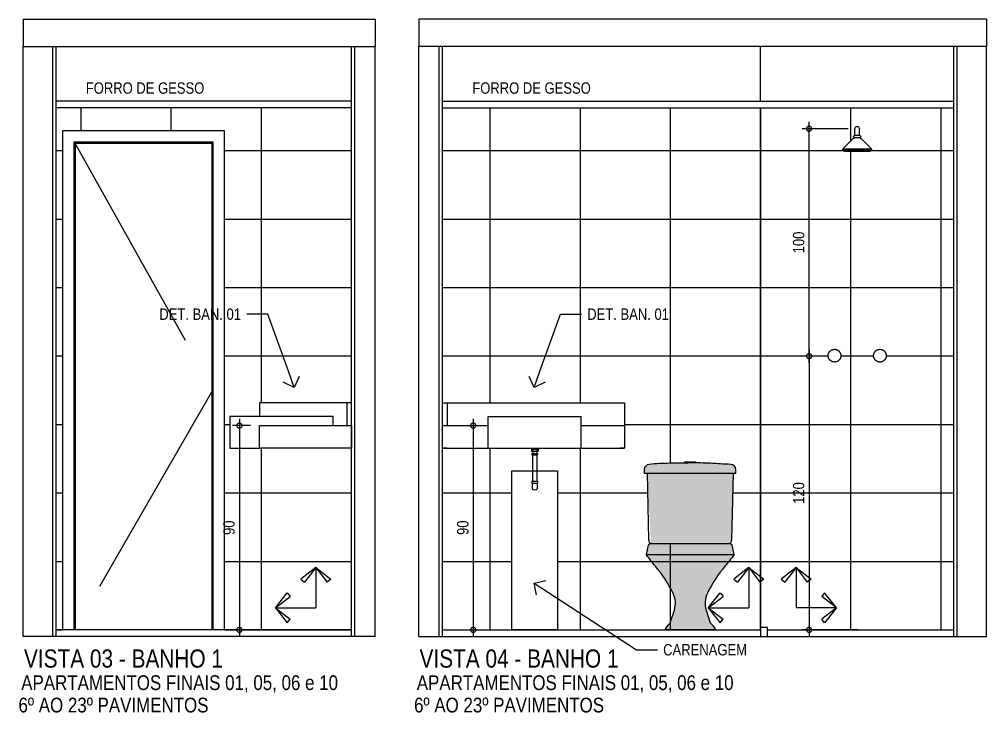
# Model space of a CAD drawing. Header units: metres. Extents: x 3 to 168, y -142 to 28.
# Drawn here: x 7.451 to 11.709, y -0.526 to 2.529 of the extents above; entities that cross this region are included whole.
import ezdxf
from ezdxf import colors
from ezdxf.entities.mleader import LeaderData, LeaderLine
from ezdxf.math import Vec2, Vec3

# ---------------------------------------------------------------- set-up
doc = ezdxf.new("R2010")
doc.units = ezdxf.units.M
doc.linetypes.add('DASHDOT', pattern=[1, 0.5, -0.25, 0, -0.25])
doc.linetypes.add('DASHEDX2', pattern=[1.5, 1, -0.5])
for name, color, linetype in [('AI-Marcenaria', 2, 'Continuous'), ('ARQ-ALV ACAB', 4, 'Continuous'), ('ARQ-ALV OSSO', 5, 'Continuous'), ('ARQ-AUX1', 1, 'Continuous'), ('ARQ-AUX2', 2, 'Continuous'), ('ARQ-CAX', 1, 'Continuous'), ('ARQ-CERÂMICA', 7, 'Continuous'), ('ARQ-DIM', 2, 'Continuous'), ('ARQ-PRJ', 7, 'DASHEDX2'), ('ARQ-SIM', 1, 'Continuous'), ('ARQ-TXT', 2, 'Continuous')]:
    doc.layers.add(name, color=color, linetype=linetype)
doc.styles.add('Adesa', font='ARIALN.TTF')
doc.dimstyles.new('ADESA 1-0025', dxfattribs={"dimtxt": 0.05, "dimasz": 0.045, "dimexe": 0.03, "dimexo": 0.04, "dimgap": 0.02, "dimtad": 1, "dimtoh": 1, "dimdec": 0, "dimlfac": 100, "dimzin": 4, "dimtxsty": 'Adesa', "dimblk": 'DOTSMALL', "dimcen": 1, "dimdle": 0.03, "dimclrd": 1, "dimclre": 1, "dimclrt": 256, "dimazin": 1, "dimtm": 1e-09, "dimtfac": 1, "dimtdec": 0, "dimtix": 1, "dimtmove": 2, "dimatfit": 0, "dimldrblk": 'DOTSMALL', "dimfxl": 0.8, "dimtvp": 2, "dimtolj": 1, "dimtzin": 0, "dimarcsym": 0})
pattern_1 = [(0, (10.7141, -0.16105), (0, 0.301625), [])]
pattern_2 = [(90, (10.7141, -0.16105), (-0.396875, 2e-17), [])]

# ---------------------------------------------------------------- blocks, each defined once
blk = doc.blocks.new('*U45')
for points in [[(0, 0), (0, 2.2), (-0.71, 2.2), (-0.71, 0)], [(-0.05, 0), (-0.05, 2.15), (-0.66, 2.15), (-0.66, 0)], [(-0.055, 0), (-0.055, 2.145), (-0.655, 2.145), (-0.655, 0)]]:
    blk.add_lwpolyline(points)
at = {"layer": 'ARQ-PRJ'}
blk.add_lwpolyline([(-0.05, 2.15), (-0.66, 1.0575), (-0.05, 0)], dxfattribs=at)
blk = doc.blocks.new('_Open90')
at = {"color": 0, "linetype": 'ByBlock', "lineweight": -2}
for p, q in [((0, 0), (-1, 0)), ((-0.5, 0.5), (0, 0)), ((0, 0), (-0.5, -0.5))]:
    blk.add_line(p, q, dxfattribs=at)
blk = doc.blocks.new('CP929_e')
h = blk.add_hatch(color=255)
h.dxf.hatch_style = 1
edge = h.paths.add_edge_path()
edge.add_line((-0.2008, 0.6911), (0.2008, 0.6911))
edge.add_line((0.2008, 0.6911), (0.2007, 0.706))
edge.add_arc((0.1775, 0.7059), 0.0232, 0.3738, 87.2297)
edge.add_arc((0.8026, 13.6236), 12.9097, 266.83094, 267.22967, ccw=False)
edge.add_arc((0.0251, -0.4194), 1.1548, 86.8309, 91.2023)
edge.add_arc((-0.2136, 10.9563), 10.2234, 270.68894, 271.20233, ccw=False)
edge.add_arc((-0.0771, -0.395), 1.1287, 90.6889, 95.2506)
edge.add_arc((-0.1791, 0.7056), 0.0234, 93.3635, 179.0318)
edge.add_line((-0.2025, 0.706), (-0.2026, 0.6928))
edge.add_line((-0.2026, 0.6928), (-0.2026, 0.6911))
edge.add_line((-0.2026, 0.6911), (-0.2008, 0.6911))
h = blk.add_hatch(color=255)
h.dxf.hatch_style = 1
h.paths.add_polyline_path([(0.19, 0.6911), (-0.19, 0.6911), (-0.183, 0.3966, 0.27163), (-0.1728, 0.38), (0.1728, 0.38, 0.27163), (0.183, 0.3966)])
edge = h.paths.add_edge_path()
edge.add_arc((0.1762, 0.3722), 0.0079, 11.5874, 90, ccw=False)
edge.add_line((0.1839, 0.3737), (0.1925, 0.3322))
edge.add_arc((0.19, 0.3317), 0.00247, -35.4858, 11.5874, ccw=False)
edge.add_arc((-0.451, 0.7887), 0.7897, 319.8958, 324.5139, ccw=False)
edge.add_arc((0.6061, -0.1016), 0.5923, 139.8961, 153.6351)
edge.add_arc((0.1638, 0.1176), 0.0987, 153.6351, 197.8396)
edge.add_line((0.0699, 0.0874), (0.0868, 0.0348))
edge.add_arc((0.1103, 0.0423), 0.0247, 197.8405, 235.7698)
edge.add_arc((0.0909, 0.0138), 0.00987, 34.0222, 55.7689, ccw=False)
edge.add_line((0.099, 0.0193), (0.1079, 0.0062))
edge.add_arc((0.1046, 0.0039), 0.00395, -90, 34.0313, ccw=False)
edge.add_line((0.1046, 0), (-0.1046, 0))
edge.add_arc((-0.1046, 0.0039), 0.00395, 145.9687, 270, ccw=False)
edge.add_line((-0.1079, 0.0062), (-0.099, 0.0193))
edge.add_arc((-0.0909, 0.0138), 0.00987, 124.2289, 145.9756, ccw=False)
edge.add_arc((-0.1103, 0.0423), 0.0247, 304.2311, 342.1604)
edge.add_line((-0.0868, 0.0348), (-0.0699, 0.0874))
edge.add_arc((-0.1638, 0.1176), 0.0987, 342.1604, 386.365)
edge.add_arc((-0.6061, -0.1016), 0.5923, 26.365, 40.1039)
edge.add_arc((0.451, 0.7887), 0.7897, 215.4858, 220.1038, ccw=False)
edge.add_arc((-0.19, 0.3317), 0.00247, 168.4116, 215.4849, ccw=False)
edge.add_line((-0.1925, 0.3322), (-0.1839, 0.3737))
edge.add_arc((-0.1762, 0.3722), 0.0079, 90, 168.4126, ccw=False)
edge.add_line((-0.1762, 0.38), (0.1762, 0.38))
edge = h.paths.add_edge_path()
edge.add_line((-0.19, 0.6911), (-0.183, 0.3966))
edge.add_arc((-0.1638, 0.3971), 0.0192, 181.3139, 242.1536)
edge = h.paths.add_edge_path()
edge.add_arc((-0.0018, -1.831), 2.5662, 89.9609, 93.9727)
edge.add_arc((-0.1782, 0.7056), 0.0234, 93.3635, 179.0318)
edge.add_line((-0.2016, 0.706), (-0.2017, 0.6928))
edge.add_arc((-0.1999, 0.6928), 0.00174, 180.2855, 270.6496)
edge.add_line((-0.1999, 0.6911), (-0.1971, 0.6911))
edge.add_line((-0.1971, 0.6911), (0.1971, 0.6911))
edge.add_line((0.1971, 0.6911), (0.1999, 0.6911))
edge.add_arc((0.1999, 0.6928), 0.00174, 269.3504, 359.7145)
edge.add_line((0.2017, 0.6928), (0.2016, 0.706))
edge.add_arc((0.1782, 0.7056), 0.0234, 0.9676, 86.6359)
edge.add_arc((0.0018, -1.8311), 2.5662, 86.0273, 90.0392)
for points in [[(-0.2008, 0.6911), (0.2008, 0.6911), (0.2007, 0.706, 0.398231), (0.1787, 0.729, -0.00174), (0.0889, 0.7337, 0.019076), (0.0009, 0.7352, -0.00224), (-0.0907, 0.7337, 0.019907), (-0.1804, 0.729, 0.39224), (-0.2025, 0.706), (-0.2026, 0.6928), (-0.2026, 0.6911)], [(0.1762, 0.38, -0.356146), (0.1839, 0.3737), (0.1925, 0.3322, -0.208334), (0.1921, 0.3302, -0.020153), (0.1531, 0.2799, 0.060019), (0.0754, 0.1614, 0.195307), (0.0699, 0.0874), (0.0868, 0.0348, 0.167025), (0.0964, 0.0219, -0.095174), (0.099, 0.0193), (0.1079, 0.0062, -0.601047), (0.1046, 0), (-0.1046, 0, -0.601047), (-0.1079, 0.0062), (-0.099, 0.0193, -0.095174), (-0.0964, 0.0219, 0.167025), (-0.0868, 0.0348), (-0.0699, 0.0874, 0.195307), (-0.0754, 0.1614, 0.060019), (-0.1531, 0.2799, -0.020153), (-0.1921, 0.3302, -0.208334), (-0.1925, 0.3322), (-0.1839, 0.3737, -0.356146), (-0.1762, 0.38)]]:
    blk.add_lwpolyline(points, format="xyb", close=True)
at = {"ltscale": 0.016708}
blk.add_lwpolyline([(-0.0237, 0.7353), (-0.0237, 0.7386, -0.407176), (-0.0218, 0.7406, -0.006022), (0, 0.7409, -0.006022), (0.0218, 0.7406, -0.407176), (0.0237, 0.7386), (0.0237, 0.7352)], format="xyb", dxfattribs=at)
for points in [[(-0.19, 0.6911), (-0.183, 0.3966, 0.27188), (-0.1728, 0.38)], [(0.1728, 0.38, 0.27188), (0.183, 0.3966), (0.19, 0.6911)]]:
    blk.add_lwpolyline(points, format="xyb")
for points in [[(-0.19, 0.6911), (0.19, 0.6911)], [(-0.19, 0.3317), (0.19, 0.3317)]]:
    blk.add_lwpolyline(points)
at = {"linetype": 'DASHDOT', "ltscale": 6.24726e-05}
blk.add_lwpolyline([(0.0866, 0.1829), (0.0866, 0.1829)], dxfattribs=at)
blk = doc.blocks.new('MIST. CHUV.')
for points in [[(-0.128, 0), (-0.128, 0.0016), (-0.1277, 0.0037), (-0.1274, 0.0058), (-0.1269, 0.0079), (-0.1266, 0.0089), (-0.1262, 0.0099), (-0.1258, 0.0109), (-0.1254, 0.0118), (-0.1249, 0.0128), (-0.1244, 0.0137), (-0.1239, 0.0146), (-0.1233, 0.0155), (-0.1227, 0.0164), (-0.1221, 0.0172), (-0.1214, 0.0181), (-0.1207, 0.0189), (-0.12, 0.0196), (-0.1192, 0.0204), (-0.1184, 0.0211), (-0.1176, 0.0218), (-0.1159, 0.023), (-0.1141, 0.0242), (-0.1123, 0.0252), (-0.1113, 0.0256), (-0.1103, 0.026), (-0.1094, 0.0264), (-0.1083, 0.0267), (-0.1073, 0.027), (-0.1063, 0.0273), (-0.1053, 0.0275), (-0.1042, 0.0277), (-0.1032, 0.0278), (-0.1021, 0.0279), (-0.1011, 0.028), (-0.1, 0.028), (-0.0984, 0.028), (-0.0963, 0.0278), (-0.0942, 0.0274), (-0.0921, 0.0269), (-0.0911, 0.0266), (-0.0901, 0.0262), (-0.0891, 0.0258), (-0.0882, 0.0254), (-0.0872, 0.0249), (-0.0863, 0.0244), (-0.0854, 0.0239), (-0.0845, 0.0233), (-0.0836, 0.0227), (-0.0828, 0.0221), (-0.0819, 0.0214), (-0.0811, 0.0207), (-0.0804, 0.02), (-0.0796, 0.0192), (-0.0789, 0.0184), (-0.0782, 0.0176), (-0.077, 0.0159), (-0.0758, 0.0141), (-0.0748, 0.0123), (-0.0744, 0.0113), (-0.074, 0.0103), (-0.0736, 0.0094), (-0.0733, 0.0084), (-0.073, 0.0073), (-0.0727, 0.0063), (-0.0725, 0.0053), (-0.0723, 0.0042), (-0.0722, 0.0032), (-0.0721, 0.0021), (-0.072, 0.0011), (-0.072, 0), (-0.072, -0.0016), (-0.0722, -0.0037), (-0.0726, -0.0058), (-0.0731, -0.0079), (-0.0734, -0.0089), (-0.0738, -0.0099), (-0.0742, -0.0109), (-0.0746, -0.0118), (-0.0751, -0.0128), (-0.0756, -0.0137), (-0.0761, -0.0146), (-0.0767, -0.0155), (-0.0773, -0.0164), (-0.0779, -0.0172), (-0.0786, -0.0181), (-0.0793, -0.0189), (-0.08, -0.0196), (-0.0808, -0.0204), (-0.0816, -0.0211), (-0.0824, -0.0218), (-0.0841, -0.023), (-0.0859, -0.0242), (-0.0877, -0.0252), (-0.0887, -0.0256), (-0.0897, -0.026), (-0.0906, -0.0264), (-0.0916, -0.0267), (-0.0927, -0.027), (-0.0937, -0.0273), (-0.0947, -0.0275), (-0.0958, -0.0277), (-0.0968, -0.0278), (-0.0979, -0.0279), (-0.0989, -0.028), (-0.1, -0.028), (-0.1016, -0.028), (-0.1037, -0.0277), (-0.1058, -0.0274), (-0.1079, -0.0269), (-0.1089, -0.0266), (-0.1099, -0.0262), (-0.1109, -0.0258), (-0.1118, -0.0254), (-0.1128, -0.0249), (-0.1137, -0.0244), (-0.1146, -0.0239), (-0.1155, -0.0233), (-0.1164, -0.0227), (-0.1172, -0.0221), (-0.1181, -0.0214), (-0.1189, -0.0207), (-0.1196, -0.02), (-0.1204, -0.0192), (-0.1211, -0.0184), (-0.1218, -0.0176), (-0.123, -0.0159), (-0.1242, -0.0141), (-0.1252, -0.0123), (-0.1256, -0.0113), (-0.126, -0.0103), (-0.1264, -0.0094), (-0.1267, -0.0083), (-0.127, -0.0073), (-0.1273, -0.0063), (-0.1275, -0.0053), (-0.1277, -0.0042), (-0.1278, -0.0032), (-0.1279, -0.0021), (-0.128, -0.0011)], [(0.072, 0), (0.072, 0.0016), (0.0723, 0.0037), (0.0726, 0.0058), (0.0731, 0.0079), (0.0734, 0.0089), (0.0738, 0.0099), (0.0742, 0.0109), (0.0746, 0.0118), (0.0751, 0.0128), (0.0756, 0.0137), (0.0761, 0.0146), (0.0767, 0.0155), (0.0773, 0.0164), (0.0779, 0.0172), (0.0786, 0.0181), (0.0793, 0.0189), (0.08, 0.0196), (0.0808, 0.0204), (0.0816, 0.0211), (0.0824, 0.0218), (0.0841, 0.023), (0.0859, 0.0242), (0.0877, 0.0252), (0.0887, 0.0256), (0.0897, 0.026), (0.0906, 0.0264), (0.0917, 0.0267), (0.0927, 0.027), (0.0937, 0.0273), (0.0947, 0.0275), (0.0958, 0.0277), (0.0968, 0.0278), (0.0979, 0.0279), (0.0989, 0.028), (0.1, 0.028), (0.1016, 0.028), (0.1037, 0.0278), (0.1058, 0.0274), (0.1079, 0.0269), (0.1089, 0.0266), (0.1099, 0.0262), (0.1109, 0.0258), (0.1118, 0.0254), (0.1128, 0.0249), (0.1137, 0.0244), (0.1146, 0.0239), (0.1155, 0.0233), (0.1164, 0.0227), (0.1172, 0.0221), (0.1181, 0.0214), (0.1189, 0.0207), (0.1196, 0.02), (0.1204, 0.0192), (0.1211, 0.0184), (0.1218, 0.0176), (0.123, 0.0159), (0.1242, 0.0141), (0.1252, 0.0123), (0.1256, 0.0113), (0.126, 0.0103), (0.1264, 0.0094), (0.1267, 0.0084), (0.127, 0.0073), (0.1273, 0.0063), (0.1275, 0.0053), (0.1277, 0.0042), (0.1278, 0.0032), (0.1279, 0.0021), (0.128, 0.0011), (0.128, 0), (0.128, -0.0016), (0.1277, -0.0037), (0.1274, -0.0058), (0.1269, -0.0079), (0.1266, -0.0089), (0.1262, -0.0099), (0.1258, -0.0109), (0.1254, -0.0118), (0.1249, -0.0128), (0.1244, -0.0137), (0.1239, -0.0146), (0.1233, -0.0155), (0.1227, -0.0164), (0.1221, -0.0172), (0.1214, -0.0181), (0.1207, -0.0189), (0.12, -0.0196), (0.1192, -0.0204), (0.1184, -0.0211), (0.1176, -0.0218), (0.1159, -0.023), (0.1141, -0.0242), (0.1123, -0.0252), (0.1113, -0.0256), (0.1103, -0.026), (0.1094, -0.0264), (0.1083, -0.0267), (0.1073, -0.027), (0.1063, -0.0273), (0.1053, -0.0275), (0.1042, -0.0277), (0.1032, -0.0278), (0.1021, -0.0279), (0.1011, -0.028), (0.1, -0.028), (0.0984, -0.0279), (0.0963, -0.0277), (0.0942, -0.0274), (0.0921, -0.0269), (0.0911, -0.0266), (0.0901, -0.0262), (0.0891, -0.0258), (0.0882, -0.0254), (0.0872, -0.0249), (0.0863, -0.0244), (0.0854, -0.0239), (0.0845, -0.0233), (0.0836, -0.0227), (0.0828, -0.0221), (0.0819, -0.0214), (0.0811, -0.0207), (0.0804, -0.02), (0.0796, -0.0192), (0.0789, -0.0184), (0.0782, -0.0176), (0.077, -0.0159), (0.0758, -0.0141), (0.0748, -0.0123), (0.0744, -0.0113), (0.074, -0.0103), (0.0736, -0.0094), (0.0733, -0.0083), (0.073, -0.0073), (0.0727, -0.0063), (0.0725, -0.0053), (0.0723, -0.0042), (0.0722, -0.0032), (0.0721, -0.0021), (0.072, -0.0011)]]:
    blk.add_lwpolyline(points, close=True)
blk = doc.blocks.new('chuveiro frente')
for p, q in [((-0.01, 0.0698), (-0.01, 0.0998)), ((0.01, 0.0698), (0.01, 0.0998)), ((-0.0174, 0.0566), (-0.0613, 0.0127)), ((-0.0109, 0.0698), (0.0109, 0.0698)), ((-0.0109, 0.0598), (0.0109, 0.0598)), ((0.0174, 0.0566), (0.0613, 0.0127)), ((-0.0626, 0.01), (0.0626, 0.01)), ((-0.0623, 0.005), (0.0623, 0.005)), ((-0.0549, 0), (0.0549, 0))]:
    blk.add_line(p, q)
for centre, radius, start, end in [((0, 0.0998), 0.01, 0, 180), ((-0.0109, 0.0518), 0.008, 90, 143.719), ((-0.0109, 0.0648), 0.005, 90, 270), ((0.0109, 0.0648), 0.005, 270, 90), ((0.0109, 0.0518), 0.008, 36.281, 90), ((-0.0549, 0.008), 0.008, 143.719, 270), ((0.0549, 0.008), 0.008, 270, 36.281)]:
    blk.add_arc(centre, radius, start, end)
blk = doc.blocks.new('_DotSmall')
at = {"color": 0, "linetype": 'ByBlock', "const_width": 0.5}
blk.add_lwpolyline([(-0.0625, 0, 1), (0.0625, 0, 1)], format="xyb", close=True, dxfattribs=at)
blk = doc.blocks.new('*D46')
at = {"layer": 'ARQ-DIM', "color": 1, "lineweight": -2, "transparency": 16777216}
for p, q in [((10.9273, 1.0748), (10.9273, -0.191)), ((10.9712, 1.0448), (10.8973, 1.0448)), ((11.1412, -0.161), (10.8973, -0.161))]:
    blk.add_line(p, q, dxfattribs=at)
at = {"layer": 'Defpoints', "color": 0, "transparency": 16777216}
for p in [(11.0112, 1.0448), (10.9273, -0.161), (11.1812, -0.161)]:
    blk.add_point(p, dxfattribs=at)
at = {"layer": 'ARQ-DIM', "color": 1, "lineweight": -2, "transparency": 16777216, "xscale": 0.045, "yscale": 0.045, "zscale": 0.045}
for p, rotation in [((10.9273, 1.0448), 90), ((10.9273, -0.161), 270)]:
    blk.add_blockref('_DotSmall', p, dxfattribs=dict(at, rotation=rotation))
at = {"layer": 'ARQ-DIM', "transparency": 16777216, "insert": (10.8817, 0.4419), "char_height": 0.05, "attachment_point": 5, "rotation": 90, "style": 'Adesa'}
blk.add_mtext('\\A1;120', dxfattribs=at)
blk = doc.blocks.new('*D47')
at = {"layer": 'ARQ-DIM', "color": 1, "lineweight": -2, "transparency": 16777216}
for p, q in [((11.0991, 2.047), (10.8973, 2.047)), ((10.9273, 1.0148), (10.9273, 2.077)), ((10.9712, 1.0448), (10.8973, 1.0448))]:
    blk.add_line(p, q, dxfattribs=at)
at = {"layer": 'Defpoints', "color": 0, "transparency": 16777216}
for p in [(10.9273, 2.047), (11.1391, 2.047), (11.0112, 1.0448)]:
    blk.add_point(p, dxfattribs=at)
at = {"layer": 'ARQ-DIM', "color": 1, "lineweight": -2, "transparency": 16777216, "xscale": 0.045, "yscale": 0.045, "zscale": 0.045}
for p, rotation in [((10.9273, 2.047), 90), ((10.9273, 1.0448), 270)]:
    blk.add_blockref('_DotSmall', p, dxfattribs=dict(at, rotation=rotation))
at = {"layer": 'ARQ-DIM', "transparency": 16777216, "insert": (10.8817, 1.5459), "char_height": 0.05, "attachment_point": 5, "rotation": 90, "style": 'Adesa'}
blk.add_mtext('\\A1;100', dxfattribs=at)
blk = doc.blocks.new('Seta para pag.piso')
for p, q in [((0, 0.1126), (-0.0418, 0.0796)), ((0, 0.1126), (-0.0312, 0.0715)), ((0, 0.1126), (0, 0)), ((0, 0.1126), (0.0418, 0.0795)), ((0, 0.1126), (0.0312, 0.0715)), ((-0.0418, 0.0796), (-0.0312, 0.0715)), ((0.0418, 0.0795), (0.0312, 0.0715)), ((-0.1126, 0), (-0.0795, 0.0418)), ((-0.1126, 0), (-0.0715, 0.0312)), ((-0.0795, 0.0418), (-0.0715, 0.0312)), ((-0.1126, 0), (0, 0)), ((-0.1126, 0), (-0.0796, -0.0418)), ((-0.1126, 0), (-0.0715, -0.0312)), ((-0.0796, -0.0418), (-0.0715, -0.0312))]:
    blk.add_line(p, q)
blk = doc.blocks.new('*D588')
at = {"layer": 'ARQ-DIM', "color": 1, "lineweight": -2, "transparency": 16777216}
for p, q in [((8.4195, 0.769), (8.4195, -0.191)), ((8.4678, 0.739), (8.3895, 0.739)), ((8.4678, -0.161), (8.3895, -0.161))]:
    blk.add_line(p, q, dxfattribs=at)
at = {"layer": 'Defpoints', "color": 0, "transparency": 16777216}
for p in [(8.5078, 0.739), (8.4195, -0.161), (8.5078, -0.161)]:
    blk.add_point(p, dxfattribs=at)
at = {"layer": 'ARQ-DIM', "color": 1, "lineweight": -2, "transparency": 16777216, "xscale": 0.045, "yscale": 0.045, "zscale": 0.045}
for p, rotation in [((8.4195, 0.739), 90), ((8.4195, -0.161), 270)]:
    blk.add_blockref('_DotSmall', p, dxfattribs=dict(at, rotation=rotation))
at = {"layer": 'ARQ-DIM', "transparency": 16777216, "insert": (8.3739, 0.289), "char_height": 0.05, "attachment_point": 5, "rotation": 90, "style": 'Adesa'}
blk.add_mtext('\\A1;90', dxfattribs=at)
blk = doc.blocks.new('*D589')
at = {"layer": 'ARQ-DIM', "color": 1, "lineweight": -2, "transparency": 16777216}
for p, q in [((9.4487, 0.769), (9.4487, -0.191)), ((9.4541, 0.739), (9.4787, 0.739)), ((9.4541, -0.161), (9.4787, -0.161))]:
    blk.add_line(p, q, dxfattribs=at)
at = {"layer": 'Defpoints', "color": 0, "transparency": 16777216}
for p in [(9.4141, 0.739), (9.4141, -0.161), (9.4487, -0.161)]:
    blk.add_point(p, dxfattribs=at)
at = {"layer": 'ARQ-DIM', "color": 1, "lineweight": -2, "transparency": 16777216, "xscale": 0.045, "yscale": 0.045, "zscale": 0.045}
for p, rotation in [((9.4487, 0.739), 90), ((9.4487, -0.161), 270)]:
    blk.add_blockref('_DotSmall', p, dxfattribs=dict(at, rotation=rotation))
at = {"layer": 'ARQ-DIM', "transparency": 16777216, "insert": (9.4031, 0.289), "char_height": 0.05, "attachment_point": 5, "rotation": 90, "style": 'Adesa'}
blk.add_mtext('\\A1;90', dxfattribs=at)
blk = doc.blocks.new('AREAS MOLHADAS')
at = {"layer": 'ARQ-CERÂMICA'}
h = blk.add_hatch(dxfattribs=at)
h.set_pattern_fill('LINE', color=256, scale=0.095)
h.set_pattern_definition([(0, (8.9127, -0.16105), (0, 0.301625), [])])
h.paths.add_polyline_path([(8.9127, 2.139), (7.6126, 2.139), (7.6126, -0.161), (7.6426, -0.161), (7.6426, 2.0389), (8.3526, 2.0389), (8.3526, -0.161), (8.9127, -0.161), (8.9127, 0.639), (8.5078, 0.639), (8.3778, 0.639), (8.3778, 0.779), (8.5078, 0.779), (8.5078, 0.839), (8.8927, 0.839), (8.9127, 0.839)])
h = blk.add_hatch(dxfattribs=at)
h.set_pattern_fill('LINE', color=256, scale=0.125, angle=90)
h.set_pattern_definition([(90, (8.9127, -0.16105), (-0.396875, 2e-17), [])])
h.paths.add_polyline_path([(8.9127, 2.139), (7.6126, 2.139), (7.6126, -0.161), (7.6426, -0.161), (7.6426, 2.0389), (8.3526, 2.0389), (8.3526, -0.161), (8.9127, -0.161), (8.9127, 0.639), (8.5078, 0.639), (8.3778, 0.639), (8.3778, 0.779), (8.5078, 0.779), (8.5078, 0.839), (8.8927, 0.839), (8.9127, 0.839)])
h = blk.add_hatch(dxfattribs=at)
h.set_pattern_fill('LINE', color=256, scale=0.095)
h.set_pattern_definition(pattern_1)
h.paths.add_polyline_path([(10.7141, 2.139), (9.3141, 2.139), (9.3141, 0.839), (9.3341, 0.839), (10.0958, 0.839), (10.1141, 0.839), (10.1141, 0.639), (10.0941, 0.639), (9.7347, 0.639), (9.7347, 0.6263), (9.7284, 0.6263), (9.7284, 0.6161), (9.731, 0.6161), (9.731, 0.6098), (9.7292, 0.6098), (9.7292, 0.539), (9.8191, 0.539), (9.8191, -0.0215), (10.0322, -0.161), (10.7141, -0.161)])
h.paths.add_polyline_path([(10.2227, 0.568, -0.020081), (10.3132, 0.5727, 0.001639), (10.3803, 0.5737), (10.3803, 0.5796, -0.006555), (10.404, 0.5799, -0.006555), (10.4276, 0.5796), (10.4276, 0.5745, -0.014135), (10.4929, 0.5727, 0.00174), (10.5826, 0.5681, -0.398231), (10.6047, 0.5451), (10.6048, 0.5301), (10.594, 0.5301), (10.587, 0.2357, -0.27163), (10.5767, 0.2191), (10.5801, 0.2191, -0.356147), (10.5879, 0.2128), (10.5879, 0.2128, 0.356146), (10.5801, 0.2191), (10.2278, 0.2191, 0.356148), (10.22, 0.2128), (10.2115, 0.1712, 0.208332), (10.2119, 0.1693, 0.020153), (10.2509, 0.119, -0.060019), (10.3285, 0.0005, -0.195307), (10.3341, -0.0736), (10.3341, -0.0736, 0.195307), (10.3285, 0.0005, 0.060019), (10.2509, 0.119, -0.02071), (10.2109, 0.1707), (10.2114, 0.1707), (10.22, 0.2128, -0.356148), (10.2278, 0.2191), (10.2312, 0.2191, -0.27163), (10.2209, 0.2357), (10.2139, 0.5301), (10.2031, 0.5301), (10.2014, 0.5301), (10.2015, 0.5448, -0.385401)], flags=16)
h.paths.add_polyline_path([(9.6191, 0.539), (9.7091, 0.539), (9.7091, 0.6098), (9.7074, 0.6098), (9.7074, 0.6161), (9.7109, 0.6263), (9.7046, 0.6263), (9.7046, 0.639), (9.3141, 0.639), (9.3141, -0.161), (9.6191, -0.161)], flags=17)
h = blk.add_hatch(dxfattribs=at)
h.set_pattern_fill('LINE', color=256, scale=0.125, angle=90)
h.set_pattern_definition(pattern_2)
h.paths.add_polyline_path([(9.6191, 0.539), (9.7091, 0.539), (9.7091, 0.6098), (9.7074, 0.6098), (9.7074, 0.6161), (9.7109, 0.6161), (9.7109, 0.6263), (9.7046, 0.6263), (9.7046, 0.6358), (9.7059, 0.639), (9.3141, 0.639), (9.3141, -0.161), (9.6191, -0.161)], flags=17)
h.paths.add_polyline_path([(9.8191, -0.0215), (9.8191, -0.161), (10.0322, -0.161)], flags=17)
h.paths.add_polyline_path([(10.7141, 2.139), (9.3141, 2.139), (9.3141, 0.839), (9.3341, 0.839), (10.0958, 0.839), (10.1141, 0.839), (10.1141, 0.639), (10.0941, 0.639), (9.7347, 0.639), (9.7347, 0.6263), (9.7284, 0.6263), (9.7284, 0.6161), (9.731, 0.6161), (9.731, 0.6098), (9.7292, 0.6098), (9.7292, 0.539), (9.8191, 0.539), (9.8191, -0.0215), (10.0322, -0.161), (10.7141, -0.161)])
h.paths.add_polyline_path([(10.2227, 0.568, -0.020081), (10.3132, 0.5727, 0.001639), (10.3803, 0.5737), (10.3803, 0.5796, -0.006555), (10.404, 0.5799, -0.006555), (10.4276, 0.5796), (10.4276, 0.5745, -0.014135), (10.4929, 0.5727, 0.00174), (10.5826, 0.5681, -0.398231), (10.6047, 0.5451), (10.6048, 0.5301), (10.594, 0.5301), (10.587, 0.2357, -0.27163), (10.5767, 0.2191), (10.5801, 0.2191, -0.356147), (10.5879, 0.2128), (10.5879, 0.2128, 0.356146), (10.5801, 0.2191), (10.2278, 0.2191, 0.356148), (10.22, 0.2128), (10.2115, 0.1712, 0.208332), (10.2119, 0.1693, 0.020153), (10.2509, 0.119, -0.060019), (10.3285, 0.0005, -0.195307), (10.3341, -0.0736), (10.3341, -0.0736, 0.195307), (10.3285, 0.0005, 0.060019), (10.2509, 0.119, -0.02071), (10.2109, 0.1707), (10.2114, 0.1707), (10.22, 0.2128, -0.356148), (10.2278, 0.2191), (10.2312, 0.2191, -0.27163), (10.2209, 0.2357), (10.2139, 0.5301), (10.2031, 0.5301), (10.2014, 0.5301), (10.2015, 0.5448, -0.385401)], flags=16)
h = blk.add_hatch(dxfattribs=at)
h.set_pattern_fill('LINE', color=256, scale=0.095)
h.set_pattern_definition(pattern_1)
h.paths.add_polyline_path([(11.5641, 2.139), (10.7141, 2.139), (10.7141, -0.151), (10.7441, -0.151), (10.7441, -0.161), (11.5641, -0.161)])
h.paths.add_polyline_path([(11.0487, 1.0204), (11.0416, 1.0189), (11.0344, 1.0191), (11.0271, 1.0214), (11.0209, 1.0254), (11.0161, 1.0306), (11.0125, 1.0373), (11.011, 1.0444), (11.0112, 1.0517), (11.0135, 1.0589), (11.0175, 1.0652), (11.0228, 1.07), (11.0294, 1.0735), (11.0365, 1.075), (11.0438, 1.0748), (11.051, 1.0726), (11.0573, 1.0685), (11.0621, 1.0633), (11.0657, 1.0566), (11.0672, 1.0495), (11.0669, 1.0422), (11.0647, 1.035), (11.0607, 1.0287), (11.0554, 1.024)], flags=16)
h.paths.add_polyline_path([(11.2438, 1.0748), (11.251, 1.0726), (11.2573, 1.0685), (11.2621, 1.0633), (11.2657, 1.0566), (11.2672, 1.0495), (11.2669, 1.0422), (11.2647, 1.035), (11.2607, 1.0287), (11.2554, 1.024), (11.2487, 1.0204), (11.2416, 1.0189), (11.2344, 1.0191), (11.2271, 1.0214), (11.2209, 1.0254), (11.2161, 1.0306), (11.2125, 1.0373), (11.211, 1.0444), (11.2112, 1.0517), (11.2135, 1.0589), (11.2175, 1.0652), (11.2228, 1.07), (11.2294, 1.0735), (11.2365, 1.075)], flags=16)
h.paths.add_polyline_path([(11.0842, 1.9471, -0.614488), (11.0778, 1.9599), (11.1217, 2.0037, -0.238782), (11.1281, 2.007, -1), (11.1281, 2.017), (11.1291, 2.017), (11.1291, 2.047, -1), (11.1491, 2.047), (11.1491, 2.017), (11.15, 2.017, -1), (11.15, 2.007, -0.159108), (11.1547, 2.0054), (11.1987, 1.9616, -0.725464), (11.1939, 1.9471)], flags=16)
h.paths.add_polyline_path([(10.9335, 0.38), (10.9335, 0.5005), (10.8294, 0.5005), (10.8294, 0.38)], flags=24)
h.paths.add_polyline_path([(10.9335, 1.484), (10.9335, 1.6045), (10.8294, 1.6045), (10.8294, 1.484)], flags=24)
h = blk.add_hatch(dxfattribs=at)
h.set_pattern_fill('LINE', color=256, scale=0.125, angle=90)
h.set_pattern_definition(pattern_2)
h.paths.add_polyline_path([(11.5641, 2.139), (10.7141, 2.139), (10.7141, -0.151), (10.7441, -0.151), (10.7441, -0.161), (11.5641, -0.161)])
h.paths.add_polyline_path([(11.2125, 1.0373), (11.211, 1.0444), (11.2112, 1.0517), (11.2135, 1.0589), (11.2175, 1.0652), (11.2228, 1.07), (11.2294, 1.0735), (11.2365, 1.075), (11.2438, 1.0748), (11.251, 1.0726), (11.2573, 1.0685), (11.2621, 1.0633), (11.2657, 1.0566), (11.2672, 1.0495), (11.2669, 1.0422), (11.2647, 1.035), (11.2607, 1.0287), (11.2554, 1.024), (11.2487, 1.0204), (11.2416, 1.0189), (11.2344, 1.0191), (11.2271, 1.0214), (11.2209, 1.0254), (11.2161, 1.0306)], flags=16)
h.paths.add_polyline_path([(11.0487, 1.0204), (11.0416, 1.0189), (11.0344, 1.0191), (11.0271, 1.0214), (11.0209, 1.0254), (11.0161, 1.0306), (11.0125, 1.0373), (11.011, 1.0444), (11.0112, 1.0517), (11.0135, 1.0589), (11.0175, 1.0652), (11.0228, 1.07), (11.0294, 1.0735), (11.0365, 1.075), (11.0438, 1.0748), (11.051, 1.0726), (11.0573, 1.0685), (11.0621, 1.0633), (11.0657, 1.0566), (11.0672, 1.0495), (11.0669, 1.0422), (11.0647, 1.035), (11.0607, 1.0287), (11.0554, 1.024)], flags=16)
h.paths.add_polyline_path([(11.1939, 1.9471), (11.0842, 1.9471, -0.614488), (11.0778, 1.9599), (11.1217, 2.0037, -0.238782), (11.1281, 2.007, -1), (11.1281, 2.017), (11.1291, 2.017), (11.1291, 2.047, -1), (11.1491, 2.047), (11.1491, 2.017), (11.15, 2.017, -1), (11.15, 2.007, -0.159108), (11.1547, 2.0054), (11.1987, 1.9616, -0.725464)], flags=16)
h.paths.add_polyline_path([(10.9335, 0.38), (10.9335, 0.5005), (10.8294, 0.5005), (10.8294, 0.38)], flags=24)
h.paths.add_polyline_path([(10.9335, 1.484), (10.9335, 1.6045), (10.8294, 1.6045), (10.8294, 1.484)], flags=24)
at = {"ltscale": 0.475}
blk.add_lwpolyline([(8.5078, 0.639), (8.5078, 0.739), (8.8273, 0.739)], dxfattribs=at)
at = {"layer": 'AI-Marcenaria'}
blk.add_lwpolyline([(8.9127, 0.639), (8.5078, 0.639), (8.5078, 0.739), (8.9127, 0.739)], close=True, dxfattribs=at)
at = {"layer": 'ARQ-ALV ACAB'}
for p, q in [((7.6126, -0.191), (7.6126, 2.409)), ((8.9127, -0.191), (8.9127, 2.409)), ((9.3141, -0.191), (9.3141, 2.409)), ((11.5641, -0.191), (11.5641, 2.409)), ((8.9127, -0.161), (7.6126, -0.161)), ((9.3141, -0.161), (10.7141, -0.161)), ((10.7441, -0.161), (11.5641, -0.161))]:
    blk.add_line(p, q, dxfattribs=at)
blk.add_lwpolyline([(10.7441, -0.151), (10.7141, -0.151), (10.7141, -0.191), (10.7441, -0.191)], close=True, dxfattribs=at)
at = {"layer": 'ARQ-ALV OSSO'}
for p, q in [((7.4677, -0.191), (7.4677, 2.409)), ((7.5976, -0.191), (7.5976, 2.409)), ((8.9277, -0.191), (8.9277, 2.409)), ((9.0177, -0.191), (9.0177, 2.409)), ((9.2091, -0.191), (9.2091, 2.409)), ((9.2991, -0.191), (9.2991, 2.409)), ((11.5791, -0.191), (11.5791, 2.409)), ((11.709, -0.191), (11.709, 2.409)), ((9.0177, -0.191), (7.4677, -0.191)), ((9.2091, -0.191), (11.709, -0.191))]:
    blk.add_line(p, q, dxfattribs=at)
at = {"layer": 'ARQ-AUX1'}
for p, q in [((8.9127, 2.169), (7.6126, 2.169)), ((8.9127, 2.139), (7.6126, 2.139)), ((9.3141, 2.169), (11.5641, 2.169)), ((9.3141, 2.139), (11.5641, 2.139))]:
    blk.add_line(p, q, dxfattribs=at)
blk.add_lwpolyline([(9.6191, 0.539), (9.8191, 0.539), (9.8191, -0.161), (9.6191, -0.161)], close=True, dxfattribs=at)
at = {"layer": 'ARQ-AUX2'}
for p, q in [((7.4677, 2.529), (9.0177, 2.529)), ((11.709, 2.529), (9.2091, 2.529)), ((7.4677, 2.409), (9.0177, 2.409)), ((11.709, 2.409), (9.2091, 2.409)), ((10.7141, 2.169), (10.7141, 2.409)), ((10.7141, -0.161), (10.7141, 2.139)), ((9.322, 0.839), (10.0958, 0.839)), ((9.5141, 0.779), (9.9241, 0.779)), ((9.5141, 0.639), (9.5141, 0.779)), ((9.9241, 0.639), (9.9241, 0.779)), ((9.3141, 0.739), (9.5141, 0.739)), ((9.9241, 0.739), (10.1141, 0.739)), ((9.3141, 0.639), (10.1141, 0.639)), ((9.7059, 0.639), (9.7059, 0.6358)), ((9.7333, 0.639), (9.7333, 0.6358)), ((9.7046, 0.6358), (9.7347, 0.6358)), ((9.7046, 0.6358), (9.7046, 0.6263)), ((9.7046, 0.6263), (9.7347, 0.6263)), ((9.7074, 0.6161), (9.7074, 0.6098)), ((9.7074, 0.6161), (9.731, 0.6161)), ((9.7074, 0.6098), (9.731, 0.6098)), ((9.7091, 0.6098), (9.7091, 0.4946)), ((9.7109, 0.6358), (9.7109, 0.6263)), ((9.7109, 0.6263), (9.7109, 0.6161)), ((9.7284, 0.6358), (9.7284, 0.6263)), ((9.7284, 0.6263), (9.7284, 0.6157)), ((9.7292, 0.6098), (9.7292, 0.4946)), ((9.731, 0.6161), (9.731, 0.6098)), ((9.7347, 0.6358), (9.7347, 0.6263)), ((9.7065, 0.4946), (9.7065, 0.4851)), ((9.7065, 0.4946), (9.7317, 0.4946)), ((9.7065, 0.4851), (9.7317, 0.4851)), ((9.7077, 0.4851), (9.7077, 0.4603)), ((9.7308, 0.4851), (9.7308, 0.4603)), ((9.7317, 0.4946), (9.7317, 0.4851))]:
    blk.add_line(p, q, dxfattribs=at)
for points in [[(7.4677, 2.529), (7.4677, 2.409)], [(9.0177, 2.529), (9.0177, 2.409)], [(9.2091, 2.529), (9.2091, 2.409)], [(11.709, 2.529), (11.709, 2.409)], [(8.8927, 0.839), (8.5078, 0.839), (8.5078, 0.779)], [(8.6078, 0.739), (8.6078, 0.739), (8.9127, 0.739), (8.9127, 0.839), (8.7893, 0.839)], [(9.3341, 0.639), (9.3141, 0.639), (9.3141, 0.839), (9.3341, 0.839), (9.3341, 0.739)], [(10.0941, 0.839), (10.1141, 0.839), (10.1141, 0.639), (10.0941, 0.639)], [(8.8273, 0.739), (8.8327, 0.739), (8.8327, 0.779), (8.3778, 0.779), (8.3778, 0.639), (8.5078, 0.639)]]:
    blk.add_lwpolyline(points, dxfattribs=at)
blk.add_lwpolyline([(8.9127, 0.839), (8.8927, 0.839), (8.8927, 0.739), (8.9127, 0.739)], close=True, dxfattribs=at)
blk.add_arc((9.7193, 0.4719), 0.0163, 225, 315, dxfattribs=at)
at = {"layer": 'ARQ-AUX2', "xscale": -1}
blk.add_blockref('chuveiro frente', (11.1391, 1.9471), dxfattribs=at)
at = {"layer": 'ARQ-AUX2'}
for name, p in [('MIST. CHUV.', (11.1391, 1.047)), ('CP929_e', (10.404, -0.161))]:
    blk.add_blockref(name, p, dxfattribs=at)
at = {"layer": 'ARQ-CAX', "xscale": -1}
blk.add_blockref('*U45', (7.6426, -0.161), dxfattribs=at)
at = {"layer": 'ARQ-CERÂMICA', "yscale": 1.58230973583663, "zscale": 1.58230973583663}
for p, xscale, rotation in [((8.756, -0.064), -1.58230973583663, 90), ((10.6615, -0.064), -1.58230973583663, 90), ((10.8699, -0.064), 1.58230973583663, 270)]:
    blk.add_blockref('Seta para pag.piso', p, dxfattribs=dict(at, xscale=xscale, rotation=rotation))
at = {"layer": 'ARQ-TXT', "style": 'Adesa'}
for s, height, p in [('FORRO DE GESSO', 0.05, (7.7431, 2.2012, 108.9697)), ('FORRO DE GESSO', 0.05, (9.4446, 2.2012, 108.9697)), ('APARTAMENTOS FINAIS 01, 05, 06 e 10', 0.065, (7.459, -0.4262, 108.9697)), ('APARTAMENTOS FINAIS 01, 05, 06 e 10', 0.065, (9.2004, -0.4262, 108.9697)), ('6º AO 23º PAVIMENTOS', 0.065, (7.4469, -0.5249, 217.9394)), ('6º AO 23º PAVIMENTOS', 0.065, (9.1883, -0.5249, 217.9394))]:
    blk.add_text(s, height=height, dxfattribs=at).set_placement(p)
at = {"layer": 'ARQ-TXT', "ltscale": 0.5, "style": 'Adesa'}
for s, p in [('VISTA 03 - BANHO 1', (7.4711, -0.3274)), ('VISTA 04 - BANHO 1', (9.2125, -0.3274))]:
    blk.add_text(s, height=0.08, dxfattribs=at).set_placement(p)
at = {"layer": 'ARQ-DIM'}
for base, p1, p2, picture, middle in [((10.9273, 2.047), (11.0112, 1.0448), (11.1391, 2.047), '*D47', (10.8817, 1.5459)), ((8.4195, -0.161), (8.5078, 0.739), (8.5078, -0.161), '*D588', (8.3739, 0.289)), ((9.4487, -0.161), (9.4141, 0.739), (9.4141, -0.161), '*D589', (9.4031, 0.289))]:
    dim = blk.add_linear_dim(base=base, p1=p1, p2=p2, angle=90, dimstyle='ADESA 1-0025', dxfattribs=at)
    dim.commit()
    dim.dimension.update_dxf_attribs({"geometry": picture, "text_midpoint": middle})
dim = blk.add_linear_dim(base=(10.9273, -0.161), p1=(11.0112, 1.0448), p2=(11.1812, -0.161), angle=90, text='120', dimstyle='ADESA 1-0025', dxfattribs=at)
dim.commit()
dim.dimension.update_dxf_attribs({"geometry": '*D46', "text_midpoint": (10.8817, 0.4419)})
at = {"layer": 'ARQ-SIM'}
ml = blk.add_multileader_mtext('Standard', dxfattribs=at)
ml.set_content('DET. BAN. 01', color=2, style='Adesa')
ml.set_leader_properties(color=256)
ml.set_arrow_properties(name='OPEN90')
ml.build(insert=Vec2(0, 0))
ml.multileader.update_dxf_attribs({"text_left_attachment_type": 2, "text_right_attachment_type": 2, "dogleg_length": 0.2, "arrow_head_size": 0.075})
ctx = ml.context
ctx.base_point, ctx.char_height, ctx.arrow_head_size, ctx.landing_gap_size, ctx.plane_origin = Vec3(8.0567, 1.2294), 0.05, 0.075, 0.025, Vec3(8.2515, 1.961)
ctx.left_attachment, ctx.right_attachment, ctx.text_align_type = 2, 2, 2
notes = []
notes.append((ctx, [(1, (1, 1, 0), (8.5445, 1.2294), (-1, 0), 0.093, [(0, [(8.6603, 0.9075)], 0, [])])]))
ctx.mtext.insert, ctx.mtext.alignment, ctx.mtext.flow_direction = Vec3(8.4265, 1.2549), 3, 5
ml = blk.add_multileader_mtext('Standard', dxfattribs=at)
ml.set_content('DET. BAN. 01', color=2, style='Adesa')
ml.set_leader_properties(color=256)
ml.set_arrow_properties(name='OPEN90')
ml.build(insert=Vec2(0, 0))
ml.multileader.update_dxf_attribs({"text_left_attachment_type": 2, "text_right_attachment_type": 2, "dogleg_length": 0.2, "arrow_head_size": 0.075})
ctx = ml.context
ctx.base_point, ctx.char_height, ctx.arrow_head_size, ctx.landing_gap_size, ctx.plane_origin = Vec3(9.9257, 1.2294), 0.05, 0.075, 0.025, Vec3(10.1257, 1.961)
ctx.left_attachment, ctx.right_attachment = 2, 2
notes.append((ctx, [(1, (1, 1, 0), (9.8327, 1.2294), (1, 0), 0.093, [(0, [(9.7169, 0.9075)], 0, [])])]))
ctx.mtext.insert, ctx.mtext.flow_direction = Vec3(9.9507, 1.2549), 5
ml = blk.add_multileader_mtext('Standard', dxfattribs=at)
ml.set_content('CARENAGEM', color=2, style='Adesa')
ml.set_leader_properties(color=256)
ml.set_arrow_properties(name='OPEN90')
ml.build(insert=Vec2(0, 0))
ml.multileader.update_dxf_attribs({"text_left_attachment_type": 2, "text_right_attachment_type": 2, "dogleg_length": 0.2, "arrow_head_size": 0.075})
ctx = ml.context
ctx.base_point, ctx.char_height, ctx.arrow_head_size, ctx.landing_gap_size, ctx.plane_origin = Vec3(10.2599, -0.2494), 0.05, 0.075, 0.025, Vec3(10.1257, 0.4823)
ctx.left_attachment, ctx.right_attachment = 2, 2
notes.append((ctx, [(1, (1, 1, 0), (10.167, -0.2494), (1, 0), 0.093, [(0, [(9.7169, 0.0454)], 0, [])])]))
ctx.mtext.insert, ctx.mtext.flow_direction = Vec3(10.2849, -0.2235), 5
for ctx, leaders in notes:
    for number, flags, end, landing, length, lines in leaders:
        leader = LeaderData()
        leader.index, (leader.has_last_leader_line, leader.has_dogleg_vector, leader.attachment_direction) = number, flags
        leader.last_leader_point, leader.dogleg_vector, leader.dogleg_length = Vec3(end), Vec3(landing), length
        for number, points, colour, breaks in lines:
            line = LeaderLine()
            line.index, line.vertices, line.color, line.breaks = number, Vec3.list(points), colors.encode_raw_color(colour), breaks
            leader.lines.append(line)
        ctx.leaders.append(leader)

msp = doc.modelspace()

# ---------------------------------------------------------------- block references
msp.add_blockref('AREAS MOLHADAS', (0, 0))

doc.saveas('drawing.dxf')
